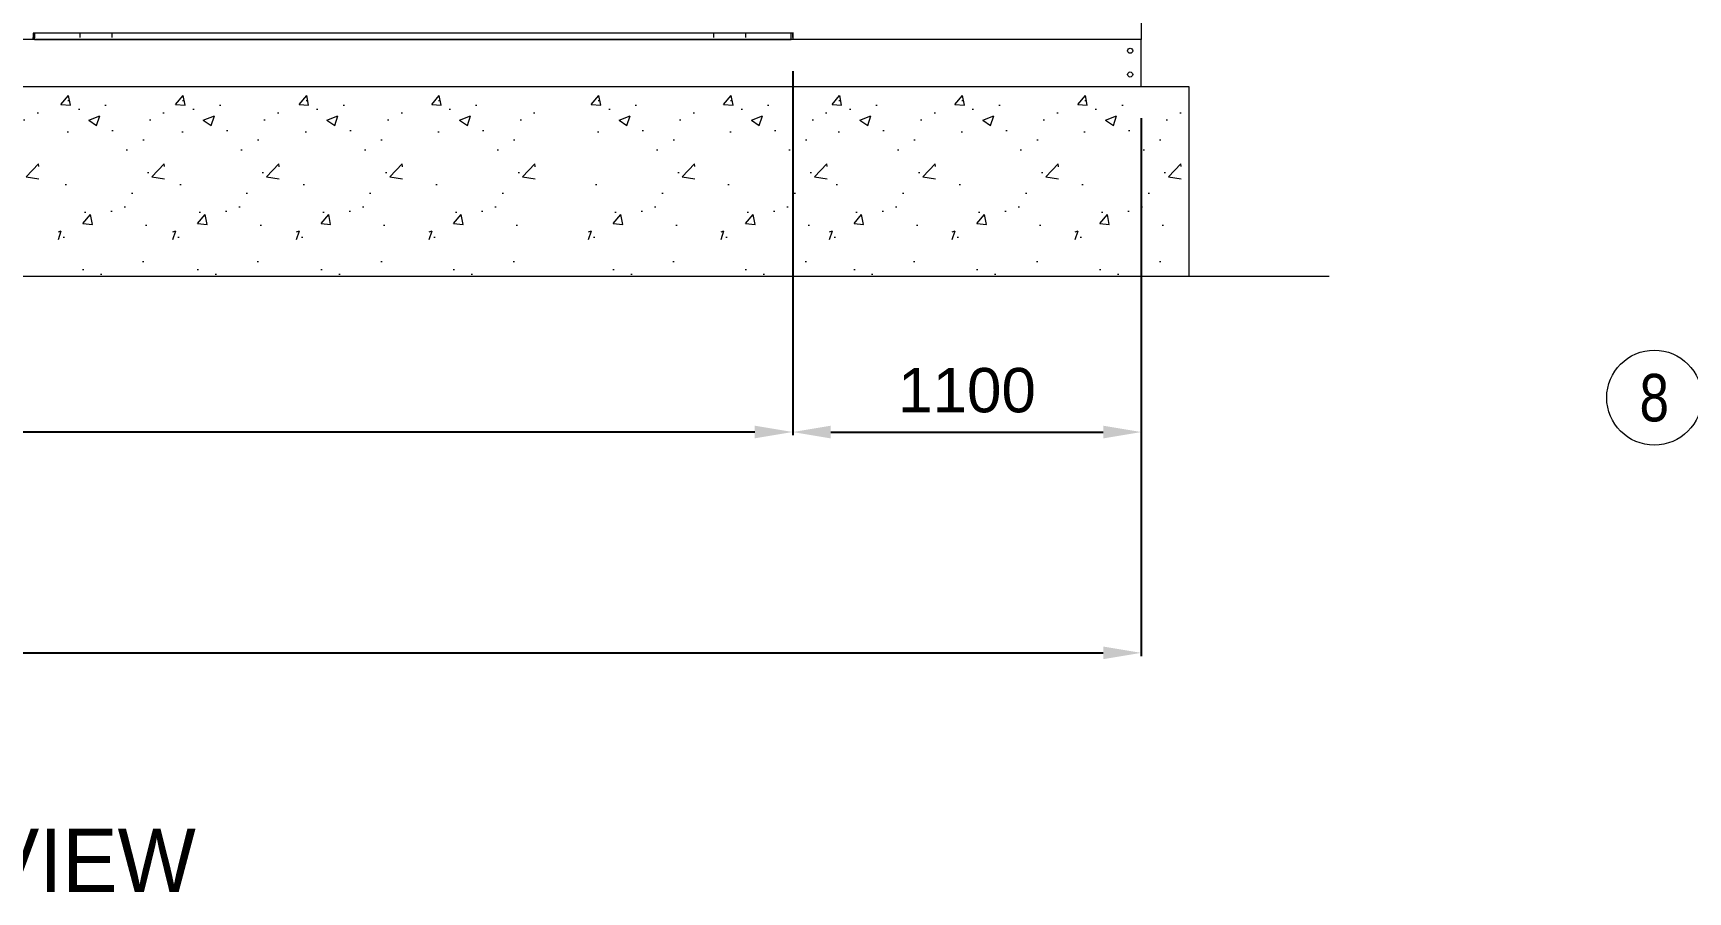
# Model space of a CAD drawing. Header units: millimetres. Extents: x -662849 to 32847, y -140377 to 24217.
# Drawn here: x 15748 to 20971, y 7209 to 9922 of the extents above; entities that cross this region are included whole.
import ezdxf
from ezdxf.enums import TextEntityAlignment as Align

# ---------------------------------------------------------------- set-up
doc = ezdxf.new("R2010")
doc.units = ezdxf.units.MM
for name, color, linetype in [('냉각탑_dim', 1, 'Continuous'), ('냉각탑_text', 3, 'Continuous'), ('냉각탑_기초', 23, 'Continuous')]:
    doc.layers.add(name, color=color, linetype=linetype)
doc.styles.get("Standard").update_dxf_attribs({"font": 'arial.ttf'})
doc.styles.add('돋움', font='Dotum.ttf')
doc.dimstyles.new('1.40', dxfattribs={"dimscale": 20, "dimtxt": 1.5, "dimasz": 1, "dimexe": 0.5, "dimexo": 0.5, "dimgap": 0.5, "dimtad": 1, "dimdec": 0, "dimzin": 0, "dimdsep": 46, "dimtxsty": 'Standard', "dimcen": 0, "dimclrd": 2, "dimclre": 2, "dimclrt": 3, "dimadec": 0, "dimazin": 0, "dimtfac": 1, "dimtdec": 0, "dimtmove": 0, "dimatfit": 0, "dimfxl": 1, "dimtolj": 1, "dimtzin": 0, "dimlwd": -1, "dimlwe": -1, "dimarcsym": 0})

# ---------------------------------------------------------------- blocks, each defined once
blk = doc.blocks.new('*D482')
at = {"color": 2, "transparency": 16777216}
for p, q in [((18145.6, 9802.4), (18145.6, 8652.1)), ((19245.6, 9654), (19245.6, 8652.1)), ((18265.6, 8662.1), (19125.6, 8662.1))]:
    blk.add_line(p, q, dxfattribs=at)
for points in [[(18265.6, 8682.1), (18265.6, 8642.1), (18145.6, 8662.1)], [(19125.6, 8682.1), (19125.6, 8642.1), (19245.6, 8662.1)]]:
    blk.add_solid(points, dxfattribs=at)
at = {"layer": 'Defpoints', "color": 0, "transparency": 16777216}
for p in [(18145.6, 9902.4), (19245.6, 9754), (19245.6, 8662.1)]:
    blk.add_point(p, dxfattribs=at)
at = {"color": 3, "lineweight": 20, "transparency": 16777216, "insert": (18695.6, 8793.5), "char_height": 140, "attachment_point": 5}
blk.add_mtext('\\A1;1100', dxfattribs=at)
blk = doc.blocks.new('*D479')
at = {"color": 2, "transparency": 16777216}
for p, q in [((12745.6, 9802.4), (12745.6, 8652.3)), ((18145.6, 9802.4), (18145.6, 8652.3)), ((12865.6, 8662.3), (18025.6, 8662.3))]:
    blk.add_line(p, q, dxfattribs=at)
for points in [[(12865.6, 8682.3), (12865.6, 8642.3), (12745.6, 8662.3)], [(18025.6, 8682.3), (18025.6, 8642.3), (18145.6, 8662.3)]]:
    blk.add_solid(points, dxfattribs=at)
at = {"layer": 'Defpoints', "color": 0, "transparency": 16777216}
for p in [(12745.6, 9902.4), (18145.6, 9902.4), (18145.6, 8662.3)]:
    blk.add_point(p, dxfattribs=at)
at = {"color": 3, "lineweight": 20, "transparency": 16777216, "insert": (15445.6, 8793.8), "char_height": 140, "attachment_point": 5}
blk.add_mtext('\\A1;5400', dxfattribs=at)
blk = doc.blocks.new('*D483')
at = {"color": 2, "transparency": 16777216}
for p, q in [((11045.6, 9654), (11045.6, 7954.6)), ((19245.6, 9654), (19245.6, 7954.6)), ((11165.6, 7964.6), (19125.6, 7964.6))]:
    blk.add_line(p, q, dxfattribs=at)
for points in [[(11165.6, 7984.6), (11165.6, 7944.6), (11045.6, 7964.6)], [(19125.6, 7984.6), (19125.6, 7944.6), (19245.6, 7964.6)]]:
    blk.add_solid(points, dxfattribs=at)
at = {"layer": 'Defpoints', "color": 0, "transparency": 16777216}
for p in [(11045.6, 9754), (19245.6, 9754), (19245.6, 7964.6)]:
    blk.add_point(p, dxfattribs=at)
at = {"color": 3, "lineweight": 20, "transparency": 16777216, "insert": (15145.6, 8096.1), "char_height": 140, "attachment_point": 5}
blk.add_mtext('\\A1;8200', dxfattribs=at)
blk = doc.blocks.new('1')
at = {"lineweight": 20}
for p, q in [((19245.6, 13502.4), (19245.6, 9902.4)), ((18145.6, 9902.4), (13245.6, 9902.4)), ((19245.6, 9902.4), (18145.6, 9902.4)), ((11045.6, 9754), (19245.6, 9754))]:
    blk.add_line(p, q, dxfattribs=at)
at = {"color": 7, "lineweight": 20, "ltscale": 0.34}
for p, q in [((15747.6, 9922.4), (15747.6, 9908.8)), ((15896.6, 9908.8), (15896.6, 9922.4)), ((15996.6, 9922.4), (15996.6, 9908.8)), ((17896.6, 9908.8), (17896.6, 9922.4)), ((17996.6, 9922.4), (17996.6, 9908.8)), ((18145.6, 9908.8), (18145.6, 9922.4))]:
    blk.add_line(p, q, dxfattribs=at)
at = {"color": 7, "lineweight": 20}
for p, q in [((15896.6, 9922.4), (15747.6, 9922.4)), ((18145.6, 9902.4), (15747.6, 9902.4)), ((18140.9, 9922.4), (15752.3, 9922.4)), ((15752.3, 9902.4), (18140.9, 9902.4)), ((17896.6, 9922.4), (15996.6, 9922.4)), ((18145.6, 9922.4), (17996.6, 9922.4))]:
    blk.add_line(p, q, dxfattribs=at)
at = {"color": 7, "lineweight": 20, "ltscale": 0.16}
for p, q in [((15747.6, 9902.4), (15747.6, 9908.8)), ((18145.6, 9908.8), (18145.6, 9902.4))]:
    blk.add_line(p, q, dxfattribs=at)
at = {"color": 7, "lineweight": 20, "ltscale": 0.3825}
for p, q in [((15752.3, 9922.4), (15752.3, 9907.1)), ((18140.9, 9907.1), (18140.9, 9922.4))]:
    blk.add_line(p, q, dxfattribs=at)
at = {"color": 7, "lineweight": 20, "ltscale": 0.1175}
for p, q in [((15752.3, 9902.4), (15752.3, 9907.1)), ((18140.9, 9902.4), (18140.9, 9907.1))]:
    blk.add_line(p, q, dxfattribs=at)
at = {"color": 7, "lineweight": 20, "ltscale": 0.000478323}
blk.add_line((15757.1, 9902.4), (15757.1, 9902.4), dxfattribs=at)
at = {"color": 7, "lineweight": 20, "ltscale": 0.000571071}
blk.add_line((15857.9, 9902.4), (15857.9, 9902.4), dxfattribs=at)
at = {"color": 7, "lineweight": 20, "ltscale": 0.000337276}
blk.add_line((15872.3, 9902.4), (15872.4, 9902.4), dxfattribs=at)
at = {"color": 7, "lineweight": 20, "ltscale": 0.000669931}
blk.add_line((16347.5, 9902.4), (16347.4, 9902.4), dxfattribs=at)
at = {"color": 7, "lineweight": 20, "ltscale": 0.000895851}
blk.add_line((16357.1, 9902.4), (16357.1, 9902.4), dxfattribs=at)
at = {"color": 7, "lineweight": 20, "ltscale": 0.000673251}
blk.add_line((16899.3, 9902.4), (16899.3, 9902.4), dxfattribs=at)
at = {"color": 7, "lineweight": 20, "ltscale": 0.000571084}
blk.add_line((16913.8, 9902.4), (16913.8, 9902.4), dxfattribs=at)
at = {"color": 7, "lineweight": 20, "ltscale": 0.000197227}
blk.add_line((16993.8, 9902.4), (16993.8, 9902.4), dxfattribs=at)
at = {"color": 7, "lineweight": 20, "ltscale": 0.000670507}
blk.add_line((17536.1, 9902.4), (17536, 9902.4), dxfattribs=at)
at = {"color": 7, "lineweight": 20, "ltscale": 0.000335273}
blk.add_line((17545.7, 9902.4), (17545.7, 9902.4), dxfattribs=at)
at = {"color": 7, "lineweight": 20, "ltscale": 0.000447819}
blk.add_line((18136.1, 9902.4), (18136, 9902.4), dxfattribs=at)
at = {"color": 7, "lineweight": 20, "ltscale": 0.39}
blk.add_line((18145.6, 9924.4), (18145.6, 9908.8), dxfattribs=at)
at = {"color": 7, "lineweight": 20, "ltscale": 0.00043427}
blk.add_line((18145.6, 9911.9), (18145.6, 9911.9), dxfattribs=at)
at = {"color": 0, "lineweight": 20}
blk.add_line((19245.6, 9754), (19245.6, 9902.4), dxfattribs=at)
at = {"lineweight": 20}
for centre in [(19210.6, 9866.5), (19210.6, 9791.5)]:
    blk.add_circle(centre, 8, dxfattribs=at)
at = {"color": 7, "lineweight": 20}
for centre, radius, start, end in [((15792.3, 9907.1), 4.7, 269.7272, 270), ((15794, 9908.8), 6.4, 269.7738, 270), ((15856.2, 9908.8), 6.4, 270, 270.2365), ((16979.4, 9907.1), 4.7, 270, 270.2728), ((17026.5, 9908.8), 6.4, 269.7738, 270), ((17088.7, 9908.8), 6.4, 270, 270.2365), ((17987, 9908.8), 6.4, 269.7608, 270), ((18049.2, 9908.8), 6.4, 270, 270.229), ((18100.9, 9907.1), 4.7, 270, 270.2728)]:
    blk.add_arc(centre, radius, start, end, dxfattribs=at)

msp = doc.modelspace()

# ---------------------------------------------------------------- hatches: boundary and pattern name
at = {"layer": '냉각탑_기초', "lineweight": 20, "ltscale": 30}
h = msp.add_hatch(dxfattribs=at)
h.set_pattern_fill('AR-CONC', color=256, scale=50, style=0)
h.set_pattern_definition([(50, (836.8, -6787.28), (358.63, -31.376), [37.5, -412.5]), (355, (836.8, -6787.28), (-69.3757, 376.096), [30, -330]), (100.4514, (866.7, -6789.9), (289.2547, 344.72), [31.87, -350.571]), (46.1842, (836.8, -6687.3), (533.6205, -82.7595), [56.25, -618.75]), (96.6356, (881.3, -6694.2), (467.331, 487.059), [47.805, -525.856]), (351.1842, (836.8, -6687.3), (467.331, 487.059), [45, -495]), (21, (886.8, -6712.28), (298.4535, -201.3094), [37.5, -412.5]), (326, (886.8, -6712.28), (121.6577, 362.575), [30, -330]), (71.4514, (911.7, -6729.05), (420.1113, 161.265), [31.87, -350.571]), (37.5, (836.81, -6787.28), (6.0799, 166.4469), [0, -326, 0, -335, 0, -331.25]), (7.5, (836.81, -6787.28), (131.5348, 197.2059), [0, -191, 0, -318.5, 0, -126.25]), (327.5, (725.31, -6787.28), (266.9112, -11.2774), [0, -125, 0, -390, 0, -517.5]), (317.5, (675.3, -6787.28), (291.593, 50.0525), [0, -162.5, 0, -259, 0, -367.5])])
h.paths.add_polyline_path([(15765.3, 9754), (15430.3, 9754), (15430.3, 9154), (15765.3, 9154)])
h = msp.add_hatch(dxfattribs=at)
h.set_pattern_fill('AR-CONC', color=256, scale=50, style=0)
h.set_pattern_definition([(50, (1233.9, -6787.28), (358.63, -31.376), [37.5, -412.5]), (355, (1233.9, -6787.28), (-69.3757, 376.096), [30, -330]), (100.4514, (1263.8, -6789.9), (289.2547, 344.72), [31.87, -350.571]), (46.1842, (1233.9, -6687.3), (533.6205, -82.7595), [56.25, -618.75]), (96.6356, (1278.37, -6694.2), (467.331, 487.059), [47.805, -525.856]), (351.1842, (1233.9, -6687.3), (467.331, 487.059), [45, -495]), (21, (1283.9, -6712.28), (298.4535, -201.3094), [37.5, -412.5]), (326, (1283.9, -6712.28), (121.6577, 362.575), [30, -330]), (71.4514, (1308.77, -6729.05), (420.1113, 161.265), [31.87, -350.571]), (37.5, (1233.9, -6787.28), (6.0799, 166.4469), [0, -326, 0, -335, 0, -331.25]), (7.5, (1233.9, -6787.28), (131.5348, 197.2059), [0, -191, 0, -318.5, 0, -126.25]), (327.5, (1122.4, -6787.28), (266.9112, -11.2774), [0, -125, 0, -390, 0, -517.5]), (317.5, (1072.4, -6787.28), (291.593, 50.0525), [0, -162.5, 0, -259, 0, -367.5])])
h.paths.add_polyline_path([(16162.4, 9754), (15827.4, 9754), (15827.4, 9154), (16162.4, 9154)])
h = msp.add_hatch(dxfattribs=at)
h.set_pattern_fill('AR-CONC', color=256, scale=50, style=0)
h.set_pattern_definition([(50, (1595.53, -6787.28), (358.63, -31.376), [37.5, -412.5]), (355, (1595.53, -6787.28), (-69.3757, 376.096), [30, -330]), (100.4514, (1625.42, -6789.9), (289.2547, 344.72), [31.87, -350.571]), (46.1842, (1595.53, -6687.3), (533.6205, -82.7595), [56.25, -618.75]), (96.6356, (1640, -6694.2), (467.331, 487.059), [47.805, -525.856]), (351.1842, (1595.53, -6687.3), (467.331, 487.059), [45, -495]), (21, (1645.53, -6712.28), (298.4535, -201.3094), [37.5, -412.5]), (326, (1645.53, -6712.28), (121.6577, 362.575), [30, -330]), (71.4514, (1670.4, -6729.05), (420.1113, 161.265), [31.87, -350.571]), (37.5, (1595.53, -6787.28), (6.0799, 166.4469), [0, -326, 0, -335, 0, -331.25]), (7.5, (1595.53, -6787.28), (131.5348, 197.2059), [0, -191, 0, -318.5, 0, -126.25]), (327.5, (1484.03, -6787.28), (266.9112, -11.2774), [0, -125, 0, -390, 0, -517.5]), (317.5, (1434.03, -6787.28), (291.593, 50.0525), [0, -162.5, 0, -259, 0, -367.5])])
h.paths.add_polyline_path([(16524.1, 9754), (16189.1, 9754), (16189.1, 9154), (16524.1, 9154)])
h = msp.add_hatch(dxfattribs=at)
h.set_pattern_fill('AR-CONC', color=256, scale=50, style=0)
h.set_pattern_definition([(50, (1985.53, -6787.28), (358.63, -31.376), [37.5, -412.5]), (355, (1985.53, -6787.28), (-69.3757, 376.096), [30, -330]), (100.4514, (2015.4, -6789.9), (289.2547, 344.72), [31.87, -350.571]), (46.1842, (1985.53, -6687.3), (533.6205, -82.7595), [56.25, -618.75]), (96.6356, (2030, -6694.2), (467.331, 487.059), [47.805, -525.856]), (351.1842, (1985.53, -6687.3), (467.331, 487.059), [45, -495]), (21, (2035.53, -6712.28), (298.4535, -201.3094), [37.5, -412.5]), (326, (2035.53, -6712.28), (121.6577, 362.575), [30, -330]), (71.4514, (2060.4, -6729.05), (420.1113, 161.265), [31.87, -350.571]), (37.5, (1985.53, -6787.28), (6.0799, 166.4469), [0, -326, 0, -335, 0, -331.25]), (7.5, (1985.53, -6787.28), (131.5348, 197.2059), [0, -191, 0, -318.5, 0, -126.25]), (327.5, (1874.03, -6787.28), (266.9112, -11.2774), [0, -125, 0, -390, 0, -517.5]), (317.5, (1824.03, -6787.28), (291.593, 50.0525), [0, -162.5, 0, -259, 0, -367.5])])
h.paths.add_polyline_path([(16914.1, 9754), (16579.1, 9754), (16579.1, 9154), (16914.1, 9154)])
h = msp.add_hatch(dxfattribs=at)
h.set_pattern_fill('AR-CONC', color=256, scale=50, style=0)
h.set_pattern_definition([(50, (2404.04, -6787.28), (358.63, -31.376), [37.5, -412.5]), (355, (2404.04, -6787.28), (-69.3757, 376.096), [30, -330]), (100.4514, (2433.92, -6789.9), (289.2547, 344.72), [31.87, -350.571]), (46.1842, (2404.04, -6687.3), (533.6205, -82.7595), [56.25, -618.75]), (96.6356, (2448.5, -6694.2), (467.331, 487.059), [47.805, -525.856]), (351.1842, (2404.04, -6687.3), (467.331, 487.059), [45, -495]), (21, (2454.04, -6712.28), (298.4535, -201.3094), [37.5, -412.5]), (326, (2454.04, -6712.28), (121.6577, 362.575), [30, -330]), (71.4514, (2478.9, -6729.05), (420.1113, 161.265), [31.87, -350.571]), (37.5, (2404.04, -6787.28), (6.0799, 166.4469), [0, -326, 0, -335, 0, -331.25]), (7.5, (2404.04, -6787.28), (131.5348, 197.2059), [0, -191, 0, -318.5, 0, -126.25]), (327.5, (2292.54, -6787.28), (266.9112, -11.2774), [0, -125, 0, -390, 0, -517.5]), (317.5, (2242.54, -6787.28), (291.593, 50.0525), [0, -162.5, 0, -259, 0, -367.5])])
h.paths.add_polyline_path([(17332.6, 9754), (16997.6, 9754), (16997.6, 9154), (17332.6, 9154)])
h = msp.add_hatch(dxfattribs=at)
h.set_pattern_fill('AR-CONC', color=256, scale=50, style=0)
h.set_pattern_definition([(50, (2907.8, -6787.28), (358.63, -31.376), [37.5, -412.5]), (355, (2907.8, -6787.28), (-69.3757, 376.096), [30, -330]), (100.4514, (2937.68, -6789.9), (289.2547, 344.72), [31.87, -350.571]), (46.1842, (2907.8, -6687.3), (533.6205, -82.7595), [56.25, -618.75]), (96.6356, (2952.26, -6694.2), (467.331, 487.059), [47.805, -525.856]), (351.1842, (2907.8, -6687.3), (467.331, 487.059), [45, -495]), (21, (2957.8, -6712.28), (298.4535, -201.3094), [37.5, -412.5]), (326, (2957.8, -6712.28), (121.6577, 362.575), [30, -330]), (71.4514, (2982.66, -6729.05), (420.1113, 161.265), [31.87, -350.571]), (37.5, (2907.79, -6787.28), (6.0799, 166.4469), [0, -326, 0, -335, 0, -331.25]), (7.5, (2907.8, -6787.28), (131.5348, 197.2059), [0, -191, 0, -318.5, 0, -126.25]), (327.5, (2796.29, -6787.28), (266.9112, -11.2774), [0, -125, 0, -390, 0, -517.5]), (317.5, (2746.3, -6787.28), (291.593, 50.0525), [0, -162.5, 0, -259, 0, -367.5])])
h.paths.add_polyline_path([(17836.3, 9754), (17501.3, 9754), (17501.3, 9154), (17836.3, 9154)])
h = msp.add_hatch(dxfattribs=at)
h.set_pattern_fill('AR-CONC', color=256, scale=50, style=0)
h.set_pattern_definition([(50, (3325.7, -6787.28), (358.63, -31.376), [37.5, -412.5]), (355, (3325.7, -6787.28), (-69.3757, 376.096), [30, -330]), (100.4514, (3355.6, -6789.9), (289.2547, 344.72), [31.87, -350.571]), (46.1842, (3325.7, -6687.3), (533.6205, -82.7595), [56.25, -618.75]), (96.6356, (3370.17, -6694.2), (467.331, 487.059), [47.805, -525.856]), (351.1842, (3325.7, -6687.3), (467.331, 487.059), [45, -495]), (21, (3375.7, -6712.28), (298.4535, -201.3094), [37.5, -412.5]), (326, (3375.7, -6712.28), (121.6577, 362.575), [30, -330]), (71.4514, (3400.58, -6729.05), (420.1113, 161.265), [31.87, -350.571]), (37.5, (3325.7, -6787.28), (6.0799, 166.4469), [0, -326, 0, -335, 0, -331.25]), (7.5, (3325.7, -6787.28), (131.5348, 197.2059), [0, -191, 0, -318.5, 0, -126.25]), (327.5, (3214.2, -6787.28), (266.9112, -11.2774), [0, -125, 0, -390, 0, -517.5]), (317.5, (3164.2, -6787.28), (291.593, 50.0525), [0, -162.5, 0, -259, 0, -367.5])])
h.paths.add_polyline_path([(18254.2, 9754), (17919.2, 9754), (17919.2, 9154), (18254.2, 9154)])
h = msp.add_hatch(dxfattribs=at)
h.set_pattern_fill('AR-CONC', color=256, scale=50, style=0)
h.set_pattern_definition([(50, (3667.77, -6787.28), (358.63, -31.376), [37.5, -412.5]), (355, (3667.77, -6787.28), (-69.3757, 376.096), [30, -330]), (100.4514, (3697.66, -6789.9), (289.2547, 344.72), [31.87, -350.571]), (46.1842, (3667.77, -6687.3), (533.6205, -82.7595), [56.25, -618.75]), (96.6356, (3712.24, -6694.2), (467.331, 487.059), [47.805, -525.856]), (351.1842, (3667.77, -6687.3), (467.331, 487.059), [45, -495]), (21, (3717.77, -6712.28), (298.4535, -201.3094), [37.5, -412.5]), (326, (3717.77, -6712.28), (121.6577, 362.575), [30, -330]), (71.4514, (3742.64, -6729.05), (420.1113, 161.265), [31.87, -350.571]), (37.5, (3667.77, -6787.28), (6.0799, 166.4469), [0, -326, 0, -335, 0, -331.25]), (7.5, (3667.77, -6787.28), (131.5348, 197.2059), [0, -191, 0, -318.5, 0, -126.25]), (327.5, (3556.27, -6787.28), (266.9112, -11.2774), [0, -125, 0, -390, 0, -517.5]), (317.5, (3506.27, -6787.28), (291.593, 50.0525), [0, -162.5, 0, -259, 0, -367.5])])
h.paths.add_polyline_path([(18596.3, 9754), (18261.3, 9754), (18261.3, 9154), (18596.3, 9154)])
h = msp.add_hatch(dxfattribs=at)
h.set_pattern_fill('AR-CONC', color=256, scale=50, style=0)
h.set_pattern_definition([(50, (4055.64, -6787.28), (358.63, -31.376), [37.5, -412.5]), (355, (4055.64, -6787.28), (-69.3757, 376.096), [30, -330]), (100.4514, (4085.52, -6789.9), (289.2547, 344.72), [31.87, -350.571]), (46.1842, (4055.64, -6687.3), (533.6205, -82.7595), [56.25, -618.75]), (96.6356, (4100.1, -6694.2), (467.331, 487.059), [47.805, -525.856]), (351.1842, (4055.64, -6687.3), (467.331, 487.059), [45, -495]), (21, (4105.64, -6712.28), (298.4535, -201.3094), [37.5, -412.5]), (326, (4105.64, -6712.28), (121.6577, 362.575), [30, -330]), (71.4514, (4130.5, -6729.05), (420.1113, 161.265), [31.87, -350.571]), (37.5, (4055.64, -6787.28), (6.0799, 166.4469), [0, -326, 0, -335, 0, -331.25]), (7.5, (4055.64, -6787.28), (131.5348, 197.2059), [0, -191, 0, -318.5, 0, -126.25]), (327.5, (3944.14, -6787.28), (266.9112, -11.2774), [0, -125, 0, -390, 0, -517.5]), (317.5, (3894.14, -6787.28), (291.593, 50.0525), [0, -162.5, 0, -259, 0, -367.5])])
h.paths.add_polyline_path([(18984.2, 9754), (18649.2, 9754), (18649.2, 9154), (18984.2, 9154)])
h = msp.add_hatch(dxfattribs=at)
h.set_pattern_fill('AR-CONC', color=256, scale=50, style=0)
h.set_pattern_definition([(50, (4443.5, -6787.28), (358.63, -31.376), [37.5, -412.5]), (355, (4443.5, -6787.28), (-69.3757, 376.096), [30, -330]), (100.4514, (4473.4, -6789.9), (289.2547, 344.72), [31.87, -350.571]), (46.1842, (4443.5, -6687.3), (533.6205, -82.7595), [56.25, -618.75]), (96.6356, (4487.97, -6694.2), (467.331, 487.059), [47.805, -525.856]), (351.1842, (4443.5, -6687.3), (467.331, 487.059), [45, -495]), (21, (4493.5, -6712.28), (298.4535, -201.3094), [37.5, -412.5]), (326, (4493.5, -6712.28), (121.6577, 362.575), [30, -330]), (71.4514, (4518.37, -6729.05), (420.1113, 161.265), [31.87, -350.571]), (37.5, (4443.5, -6787.28), (6.0799, 166.4469), [0, -326, 0, -335, 0, -331.25]), (7.5, (4443.5, -6787.28), (131.5348, 197.2059), [0, -191, 0, -318.5, 0, -126.25]), (327.5, (4332, -6787.28), (266.9112, -11.2774), [0, -125, 0, -390, 0, -517.5]), (317.5, (4282, -6787.28), (291.593, 50.0525), [0, -162.5, 0, -259, 0, -367.5])])
h.paths.add_polyline_path([(19372, 9754), (19037, 9754), (19037, 9154), (19372, 9154)])

# ---------------------------------------------------------------- linework, layer by layer
at = {"layer": '냉각탑_dim', "linetype": 'ByBlock', "lineweight": 20}
msp.add_circle((20865, 8770.8), 150, dxfattribs=at)
at = {"layer": '냉각탑_기초', "lineweight": 20, "ltscale": 30}
for p, q in [((10895.6, 9754), (19395.6, 9754)), ((19395.6, 9754), (19395.6, 9154)), ((10709.1, 9154), (19839.2, 9154))]:
    msp.add_line(p, q, dxfattribs=at)

# ---------------------------------------------------------------- block references
msp.add_blockref('1', (0, 0))

# ---------------------------------------------------------------- texts
at = {"layer": '냉각탑_text', "lineweight": 20, "width": 0.8}
msp.add_text('8', height=150, dxfattribs=at).set_placement((20865, 8770.8), align=Align.MIDDLE_CENTER)
at = {"layer": '냉각탑_text', "lineweight": 20, "style": '돋움'}
msp.add_text('LEFT VIEW', height=199.97, dxfattribs=at).set_placement((15570.8, 7309.5), align=Align.MIDDLE_CENTER)

# ---------------------------------------------------------------- dimensions: what is measured, and where the dimension line sits
at = {"lineweight": 20}
for base, p1, p2, picture, middle in [((18145.6, 8662.3), (12745.6, 9902.4), (18145.6, 9902.4), '*D479', (15445.6, 8793.8)), ((19245.6, 8662.1), (18145.6, 9902.4), (19245.6, 9754), '*D482', (18695.6, 8793.5)), ((19245.6, 7964.6), (11045.6, 9754), (19245.6, 9754), '*D483', (15145.6, 8096.1))]:
    dim = msp.add_linear_dim(base=base, p1=p1, p2=p2, dimstyle='1.40', override={"dimtxt": 7, "dimasz": 6, "dimexo": 5, "dimgap": 3}, dxfattribs=at)
    dim.commit()
    dim.dimension.update_dxf_attribs({"geometry": picture, "text_midpoint": middle})

doc.saveas('drawing.dxf')
